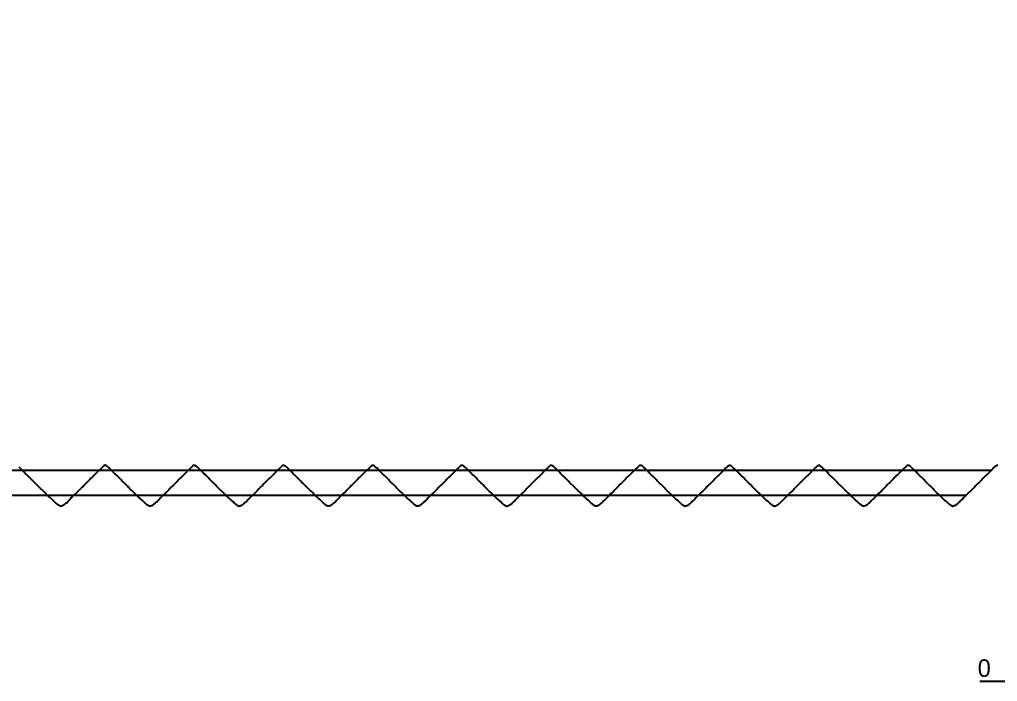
# Model space of a CAD drawing. Header units: millimetres. Extents: x -3.81 to 3.37, y -2.03 to 3.33.
# Drawn here: x 0.976 to 2.367, y -0.269 to 0.672 of the extents above; entities that cross this region are included whole.
import ezdxf

# ---------------------------------------------------------------- set-up
doc = ezdxf.new("R2010")
doc.units = ezdxf.units.MM
doc.dimstyles.new('ISO-25', dxfattribs={"dimtxt": 2.5, "dimasz": 2.5, "dimexe": 1.25, "dimexo": 0.625, "dimtad": 1, "dimtxsty": 'Standard', "dimcen": 2.5, "dimadec": 0, "dimazin": 0, "dimtfac": 1, "dimtmove": 0, "dimatfit": 3, "dimfxl": 0, "dimarcsym": 0})

# ---------------------------------------------------------------- blocks, each defined once
blk = doc.blocks.new('*D260')
at = {"color": 0, "lineweight": -2}
for p, q in [((2.4992, 0.1346), (2.4992, 0.6721)), ((2.4936, 0.0515), (2.4992, 0.1346)), ((2.4936, -0.036), (2.4936, 0.0515))]:
    blk.add_line(p, q, dxfattribs=at)
at = {"layer": 'Defpoints', "color": 0}
for p in [(2.4992, 0.2346), (-2.7095, -0.0485), (2.4936, -0.0485)]:
    blk.add_point(p, dxfattribs=at)
at = {"color": 0, "insert": (2.4575, 0.4596), "char_height": 0.05, "attachment_point": 5, "rotation": 90}
blk.add_mtext('5,20308186', dxfattribs=at)
blk = doc.blocks.new('*D258')
at = {"color": 0, "lineweight": -2}
for p, q in [((2.4436, -0.0485), (2.4104, -0.2695)), ((2.4873, -0.0485), (2.4436, -0.0485)), ((2.4104, -0.2695), (2.3417, -0.2695))]:
    blk.add_line(p, q, dxfattribs=at)
at = {"layer": 'Defpoints', "color": 0}
for p in [(-2.7095, -0.0485), (2.4936, -0.0485), (2.3604, -0.2695)]:
    blk.add_point(p, dxfattribs=at)
at = {"color": 0, "insert": (2.3479, -0.2507), "char_height": 0.025, "attachment_point": 5}
blk.add_mtext('0', dxfattribs=at)

msp = doc.modelspace()

# ---------------------------------------------------------------- linework, layer by layer
at = {"color": 2}
for p, q in [((-2.57383673, 0.03103358), (2.35795282, 0.03096931)), ((-2.53840181, -0.00425099), (2.32245818, -0.00431435))]:
    msp.add_line(p, q, dxfattribs=at)
at = {"color": 1}
msp.add_lwpolyline([(2.36717753, 0.03787821), (2.36618719, 0.03795703), (2.36519351, 0.03769599), (2.36419822, 0.03697628), (2.36321104, 0.03609459), (2.36222866, 0.03514159), (2.3612349, 0.03420196), (2.36023966, 0.03319377), (2.35925405, 0.03224174), (2.35827006, 0.03127268), (2.35727794, 0.03032393), (2.35628745, 0.02932254), (2.35530186, 0.02825351), (2.35431466, 0.0272717), (2.35332411, 0.02631141), (2.35233366, 0.02533864), (2.35134487, 0.02438413), (2.35035767, 0.02342364), (2.34936716, 0.02243125), (2.34837506, 0.02149618), (2.34739109, 0.02058903), (2.34639907, 0.01961386), (2.34541173, 0.01857369), (2.34442292, 0.01755287), (2.34343087, 0.01655306), (2.34244688, 0.01556106), (2.34145477, 0.01457129), (2.34046588, 0.01363297), (2.33948351, 0.01265158), (2.33849149, 0.01170944), (2.33749777, 0.01069075), (2.33651049, 0.00965343), (2.3355233, 0.00866189), (2.33453609, 0.00756262), (2.33354719, 0.00664953), (2.33255509, 0.00569066), (2.33156629, 0.00465416), (2.3305839, 0.00360545), (2.32959014, 0.00256466), (2.32859969, 0.00157648), (2.3276125, 0.00060193), (2.3266253, -0.00037694), (2.32562993, -0.00138293), (2.3246427, -0.00222395), (2.32366033, -0.00312759), (2.32266992, -0.00411307), (2.32167616, -0.00505772), (2.32069052, -0.00602748), (2.31970013, -0.0070179), (2.31871613, -0.007985), (2.31772077, -0.00895418), (2.31673673, -0.01005302), (2.31574955, -0.01099068), (2.31475913, -0.01201432), (2.31376376, -0.0130906), (2.31277971, -0.01436074), (2.31179736, -0.01504221), (2.31080534, -0.01595759), (2.30981646, -0.01669216), (2.30882758, -0.01752759), (2.30783558, -0.01836046), (2.30685161, -0.01915054), (2.30586434, -0.01969478), (2.30487715, -0.01984647), (2.30388997, -0.02013779), (2.3028996, -0.0203971), (2.30191879, -0.01998928), (2.30093005, -0.01928603), (2.29994458, -0.01864172), (2.29895427, -0.01800188), (2.29796705, -0.01719578), (2.29698479, -0.01638186), (2.29599287, -0.01543821), (2.2950058, -0.01445038), (2.29401382, -0.01349718), (2.29302344, -0.01266045), (2.2910493, -0.01088581), (2.29005571, -0.00996286), (2.28907016, -0.00903694), (2.28807989, -0.00808321), (2.28709442, -0.00717729), (2.28610078, -0.0063112), (2.2851137, -0.00548006), (2.28412661, -0.00444186), (2.28313954, -0.00347353), (2.28215073, -0.00245773), (2.2811588, -0.00146715), (2.28017335, -0.00051179), (2.27918145, 0.00035893), (2.27819425, 0.00137265), (2.27720553, 0.00238694), (2.27621848, 0.00333229), (2.2752298, 0.00430939), (2.27423938, 0.00526247), (2.27324745, 0.00624784), (2.27226039, 0.00719604), (2.27127654, 0.00824251), (2.27028451, 0.00923842), (2.26929901, 0.0102373), (2.26830874, 0.01122155), (2.26732007, 0.01221097), (2.26633125, 0.0131574), (2.26533932, 0.01410233), (2.26435226, 0.01508263), (2.2633668, 0.01611137), (2.26237799, 0.01714618), (2.26138611, 0.01818148), (2.2603958, 0.01920578), (2.25940712, 0.02016963), (2.25841831, 0.02110969), (2.25742963, 0.02209618), (2.25644254, 0.02306061), (2.25545064, 0.02396923), (2.25447146, 0.02482926), (2.25347796, 0.02582493), (2.25249084, 0.02696526), (2.2515006, 0.02803784), (2.25051821, 0.02891896), (2.24951986, 0.02995245), (2.24852959, 0.03093955), (2.24754573, 0.03195091), (2.24655531, 0.03284701), (2.24556502, 0.03380669), (2.24457792, 0.03467287), (2.24359085, 0.0356332), (2.24259886, 0.0365745), (2.2416037, 0.03721595), (2.24061818, 0.03774821), (2.23962784, 0.0379458), (2.23863093, 0.03782377), (2.23763412, 0.03726161), (2.23664851, 0.0364163), (2.2356597, 0.03549698), (2.23467237, 0.03452773), (2.23367874, 0.03358091), (2.23269312, 0.0325784), (2.23170431, 0.03161212), (2.23071216, 0.03066854), (2.22972174, 0.02969307), (2.22873772, 0.02862034), (2.22775213, 0.02760361), (2.22676001, 0.02664474), (2.22576791, 0.02567278), (2.22478073, 0.024761), (2.22379353, 0.023742), (2.22280298, 0.02280491), (2.22181417, 0.02184906), (2.22082695, 0.02092967), (2.21983814, 0.01997489), (2.21884442, 0.01891143), (2.21785392, 0.0179073), (2.21686834, 0.01693538), (2.21588274, 0.01592491), (2.21489223, 0.01494684), (2.21390174, 0.01397311), (2.21291455, 0.01297171), (2.21192896, 0.01208198), (2.21093524, 0.01106437), (2.20994639, 0.01002961), (2.20895755, 0.00901825), (2.2079687, 0.00792111), (2.20698301, 0.00698159), (2.2059926, 0.00603593), (2.20500055, 0.00503578), (2.20302444, 0.00291812), (2.20203398, 0.00193705), (2.20104997, 0.00094002), (2.20006276, -0.00006296), (2.19907065, -0.00098335), (2.19807856, -0.00190908), (2.19709298, -0.00278432), (2.19610578, -0.00377819), (2.19511523, -0.00472921), (2.19412321, -0.00569912), (2.19313759, -0.00667112), (2.19215039, -0.00765803), (2.19115824, -0.00858828), (2.19017099, -0.00971976), (2.1891838, -0.0106395), (2.18819499, -0.01169191), (2.18720284, -0.01267782), (2.18621396, -0.01407322), (2.1852284, -0.01473962), (2.1842412, -0.01567141), (2.18325231, -0.01646624), (2.18225862, -0.01722175), (2.18127144, -0.01804933), (2.18028746, -0.01891736), (2.17930179, -0.01954989), (2.17831135, -0.01977926), (2.17732261, -0.02001952), (2.17633385, -0.02026735), (2.17535622, -0.0201749), (2.17436909, -0.01951591), (2.1733804, -0.01886102), (2.17239491, -0.01825718), (2.17140127, -0.01749008), (2.17041579, -0.01669116), (2.16942708, -0.01576863), (2.16844322, -0.01478026), (2.1674496, -0.01379373), (2.16645605, -0.01296213), (2.16546899, -0.01207572), (2.16448352, -0.01118696), (2.16349313, -0.01028598), (2.16250437, -0.00937621), (2.16151892, -0.00840135), (2.16053024, -0.00749242), (2.15953821, -0.00661949), (2.15854788, -0.00577576), (2.15756243, -0.00480117), (2.15657696, -0.00379754), (2.15558494, -0.00279074), (2.15459622, -0.00180375), (2.15360756, -0.00084712), (2.15262048, 0.00009305), (2.15163332, 0.00102531), (2.15064135, 0.0020065), (2.14965429, 0.00301369), (2.1486624, 0.00396758), (2.1476768, 0.00492996), (2.14668648, 0.00592579), (2.14569621, 0.00687748), (2.14471235, 0.00788749), (2.14372033, 0.00888108), (2.14273161, 0.00988834), (2.14174295, 0.01086513), (2.14075588, 0.01188797), (2.13976386, 0.01284185), (2.13877674, 0.01376739), (2.13778808, 0.01476071), (2.13680261, 0.0157375), (2.13581224, 0.01678671), (2.13482353, 0.01781561), (2.13383483, 0.01886289), (2.13284776, 0.01983184), (2.13185413, 0.02076865), (2.13086705, 0.02173667), (2.12987514, 0.0227247), (2.12888967, 0.02365294), (2.12789928, 0.02451347), (2.12690892, 0.02547856), (2.1259299, 0.02656543), (2.12493963, 0.0276652), (2.12394439, 0.02860541), (2.12295567, 0.02959151), (2.12196862, 0.03060867), (2.12098315, 0.03157847), (2.11998635, 0.03252463), (2.11899763, 0.03345793), (2.11801053, 0.03436871), (2.11702506, 0.03526593), (2.1150427, 0.03700924), (2.1140524, 0.0375388), (2.11306046, 0.03788969), (2.11206838, 0.0378765), (2.11107475, 0.03747915), (2.11008115, 0.03669382), (2.10909556, 0.03580205), (2.10810019, 0.03483847), (2.10711621, 0.03391278), (2.10612416, 0.03289378), (2.10513856, 0.03194151), (2.10414806, 0.03098365), (2.1031576, 0.03000524), (2.10216877, 0.02899122), (2.10118477, 0.02792254), (2.10019583, 0.02697947), (2.09920381, 0.02601531), (2.09821659, 0.0250717), (2.0972326, 0.02407464), (2.09623884, 0.02311226), (2.09524839, 0.02215188), (2.09426281, 0.02122959), (2.093274, 0.02030178), (2.09228349, 0.01927548), (2.09128982, 0.01824454), (2.09030581, 0.01725299), (2.0893186, 0.01623391), (2.08832645, 0.01525434), (2.08733764, 0.01428203), (2.0863472, 0.01330849), (2.08536482, 0.01237604), (2.08437106, 0.01140574), (2.0833806, 0.01036507), (2.08239502, 0.00934614), (2.08140785, 0.00831763), (2.08041887, 0.00728542), (2.07942685, 0.00634579), (2.07843641, 0.00536633), (2.0774476, 0.00431987), (2.07646026, 0.00328058), (2.07547145, 0.00227533), (2.074481, 0.00120364), (2.07349059, 0.00025914), (2.07250169, -0.00070042), (2.07151923, -0.0016158), (2.07053045, -0.00248108), (2.06953843, -0.00343481), (2.06854949, -0.00440263), (2.06756068, -0.00536961), (2.06657185, -0.00633574), (2.06558143, -0.00733466), (2.06459414, -0.00827765), (2.06359882, -0.00936147), (2.06261645, -0.01034818), (2.06162764, -0.01135823), (2.06063869, -0.01239434), (2.05964344, -0.01361076), (2.05866746, -0.01454019), (2.05767546, -0.01533691), (2.05668495, -0.01621764), (2.05569608, -0.0169433), (2.05470569, -0.01777231), (2.05371528, -0.01868483), (2.05272957, -0.01937931), (2.05174723, -0.01972594), (2.05075845, -0.01991059), (2.0497729, -0.0201824), (2.04879048, -0.02035731), (2.0478033, -0.01974753), (2.04681462, -0.0190829), (2.04582271, -0.01845099), (2.04483548, -0.01774171), (2.0438484, -0.01692923), (2.04286451, -0.01605842), (2.04187422, -0.01511203), (2.04088702, -0.01410283), (2.03989512, -0.01323172), (2.03890963, -0.01236729), (2.03792094, -0.0114533), (2.03692891, -0.01056623), (2.03594184, -0.00965607), (2.03495474, -0.0087366), (2.03396445, -0.00777696), (2.03297407, -0.00687877), (2.0319837, -0.00602071), (2.03099824, -0.005137), (2.03001278, -0.00410919), (2.02902236, -0.00310891), (2.02704017, -0.00113679), (2.0260563, -0.00020515), (2.02506913, 0.00070609), (2.02407721, 0.00171517), (2.02308851, 0.00270822), (2.02209822, 0.00367574), (2.02111101, 0.00461159), (2.02011912, 0.00560433), (2.01913203, 0.00655791), (2.01814977, 0.00752864), (2.01715297, 0.00854077), (2.01616583, 0.00958929), (2.01518037, 0.01055148), (2.0141917, 0.01155557), (2.01320289, 0.01252831), (2.01221099, 0.01347787), (2.0112239, 0.01445366), (2.01023522, 0.01541322), (2.00924806, 0.01645814), (2.00825774, 0.01749878), (2.00726904, 0.01852601), (2.00627715, 0.01951509), (2.00529155, 0.02046021), (2.00430127, 0.02145511), (2.00331096, 0.02242205), (2.00232228, 0.02336767), (2.0013335, 0.02423952), (2.00034474, 0.02516525), (1.99935768, 0.02617387), (1.99837384, 0.02732172), (1.997377, 0.02834031), (1.99639313, 0.02928759), (1.99540443, 0.0302704), (1.99441575, 0.03122051), (1.99342213, 0.03224473), (1.99243501, 0.03317111), (1.99144635, 0.03412017), (1.99046248, 0.03499074), (1.98947049, 0.03594034), (1.98847695, 0.03682382), (1.98748983, 0.03735079), (1.9864979, 0.03782655), (1.985501, 0.0379249), (1.98450899, 0.0376875), (1.98351861, 0.03699507), (1.98252981, 0.03611495), (1.98154087, 0.03515891), (1.98054885, 0.03421997), (1.97956002, 0.03323692), (1.97857603, 0.03228242), (1.97758231, 0.03130691), (1.97659025, 0.03035484), (1.97560624, 0.02935542), (1.97461742, 0.0282889), (1.97362848, 0.02731123), (1.97264128, 0.02634881), (1.97165245, 0.02537855), (1.97066364, 0.02441331), (1.96967474, 0.02344486), (1.96868585, 0.02246089), (1.96769706, 0.02152886), (1.96670826, 0.02061793), (1.96571932, 0.01964234), (1.96472729, 0.01859753), (1.96374327, 0.01758077), (1.96275125, 0.01657698), (1.96176235, 0.01558339), (1.96077025, 0.01459424), (1.95978628, 0.01365511), (1.95880068, 0.01267037), (1.95780692, 0.01173135), (1.9568149, 0.01072425), (1.95582928, 0.00969809), (1.95484207, 0.00869832), (1.95384995, 0.00758987), (1.95286588, 0.00667947), (1.95187388, 0.00570925), (1.95088828, 0.00467441), (1.94989451, 0.00362284), (1.9489057, 0.00258445), (1.94792008, 0.00160144), (1.94693127, 0.00062682), (1.94593755, -0.00035831), (1.9449471, -0.00136473), (1.94396309, -0.00219857), (1.94297589, -0.00310506), (1.94198535, -0.00408714), (1.9409949, -0.00503175), (1.9390189, -0.00699781), (1.93803, -0.00796938), (1.9370395, -0.00893817), (1.9360491, -0.01003505), (1.93506672, -0.01097422), (1.93407777, -0.0119933), (1.93307932, -0.0130724), (1.93210011, -0.01432922), (1.93110971, -0.01501261), (1.93012398, -0.01593629), (1.92913198, -0.01668087), (1.92814316, -0.01750938), (1.92715596, -0.01834446), (1.92616864, -0.01913492), (1.92517986, -0.01968036), (1.92419751, -0.01983252), (1.92320553, -0.02012511), (1.92221186, -0.02037704), (1.92123431, -0.01997533), (1.92025045, -0.01927038), (1.91926335, -0.01862406), (1.91827452, -0.01799152), (1.91728418, -0.01719179), (1.91630033, -0.01636926), (1.91531004, -0.01543519), (1.91432123, -0.01444013), (1.9133293, -0.01348234), (1.91234223, -0.01265252), (1.91135194, -0.01177557), (1.91036152, -0.01086722), (1.90937441, -0.00995509), (1.90838734, -0.0090321), (1.90740188, -0.00807965), (1.90641146, -0.00716971), (1.90541952, -0.00630177), (1.90442924, -0.00547484), (1.9034486, -0.00442976), (1.90245657, -0.00346278), (1.90146629, -0.00244628), (1.90047759, -0.00145833), (1.89949373, -0.00051074), (1.89849852, 0.00036362), (1.89751141, 0.00136409), (1.89652432, 0.00236444), (1.89553885, 0.00332114), (1.89454683, 0.00430624), (1.8935549, 0.00526592), (1.89256624, 0.00624398), (1.89157916, 0.00719432), (1.89059036, 0.00824067), (1.88960164, 0.00923229), (1.88861459, 0.01023855), (1.88762751, 0.01122326), (1.8866387, 0.0122145), (1.8856452, 0.01315483), (1.88465971, 0.01410357), (1.88367104, 0.01508546), (1.88267745, 0.01612475), (1.88169355, 0.01715928), (1.88070486, 0.01818891), (1.87971618, 0.01921383), (1.87872576, 0.02016984), (1.87773708, 0.02110727), (1.87674838, 0.02209152), (1.8757597, 0.02305927), (1.87476771, 0.02396395), (1.87378698, 0.02481339), (1.87279832, 0.025802), (1.87181126, 0.02695515), (1.87081603, 0.02804727), (1.86983216, 0.02893364), (1.86884025, 0.0299569), (1.86784997, 0.03094621), (1.8668612, 0.03194984), (1.86587083, 0.03285792), (1.86488538, 0.03380481), (1.86389669, 0.03467631), (1.86290631, 0.03563062), (1.86191438, 0.03655875), (1.86092084, 0.03716815), (1.85993695, 0.03770659), (1.85893849, 0.03792248), (1.85794805, 0.03781872), (1.85695447, 0.03728043), (1.85596567, 0.03643694), (1.85497513, 0.03551692), (1.85398953, 0.03455029), (1.85299588, 0.03359989), (1.85201028, 0.03259201), (1.85002768, 0.0306825), (1.84904049, 0.02970138), (1.84805489, 0.02863043), (1.84706599, 0.02762251), (1.84607714, 0.02666839), (1.84508831, 0.02569674), (1.84410271, 0.02477511), (1.84310899, 0.02375692), (1.8421169, 0.02281976), (1.84113292, 0.0218605), (1.84014733, 0.02094694), (1.83915357, 0.01999259), (1.8381599, 0.01893327), (1.83717596, 0.01792581), (1.83618872, 0.0169469), (1.83519817, 0.01593716), (1.83420776, 0.01496404), (1.83322374, 0.01399343), (1.83223172, 0.0129616), (1.831246, 0.01208682), (1.83025237, 0.01107234), (1.82926353, 0.01003251), (1.82827633, 0.00902436), (1.82728742, 0.0079341), (1.82629696, 0.00699056), (1.82530974, 0.00604591), (1.82432093, 0.00504255), (1.82333038, 0.00397916), (1.82233835, 0.00292945), (1.82135594, 0.00195046), (1.82037035, 0.00095594), (1.81937823, -0.00005109), (1.81838613, -0.00096998), (1.81739895, -0.00188647), (1.81641497, -0.00276307), (1.81542281, -0.00376238), (1.81443079, -0.00470317), (1.81344357, -0.00567042), (1.81245476, -0.00664458), (1.81146421, -0.00763322), (1.81047216, -0.00856015), (1.80948817, -0.0096912), (1.80850418, -0.0106189), (1.80750881, -0.0117026), (1.80651996, -0.01266877), (1.80553757, -0.01410136), (1.80454717, -0.01473042), (1.80355506, -0.01565923), (1.80256783, -0.01646225), (1.8015758, -0.01721567), (1.80059182, -0.01803704), (1.7996045, -0.01890695), (1.7986141, -0.01954103), (1.79763014, -0.01977426), (1.79664138, -0.02001182), (1.79565088, -0.02025668), (1.79467335, -0.0201657), (1.79368948, -0.01951795), (1.79269592, -0.01885282), (1.79170873, -0.01825482), (1.79071843, -0.01749135), (1.78973454, -0.01669991), (1.78874582, -0.01577395), (1.78775548, -0.01479149), (1.78676516, -0.01379708), (1.78577645, -0.01296645), (1.78478937, -0.0120754), (1.78379734, -0.01118582), (1.78280865, -0.01028713), (1.78182477, -0.00937519), (1.7808393, -0.00840049), (1.7798441, -0.0074831), (1.77885534, -0.0066201), (1.77786666, -0.00578089), (1.7768828, -0.00480985), (1.77588757, -0.00380181), (1.77490371, -0.00279698), (1.77391501, -0.00181702), (1.77292954, -0.00086071), (1.77193595, 0.00007283), (1.7709504, 0.00099407), (1.76996013, 0.00197878), (1.76897146, 0.00298922), (1.76797943, 0.00395782), (1.76699232, 0.00492182), (1.76600366, 0.00591209), (1.76501659, 0.0068625), (1.76402782, 0.00786513), (1.76204879, 0.0098775), (1.76106172, 0.01086097), (1.76007131, 0.01187647), (1.75908102, 0.01283634), (1.75809392, 0.01375651), (1.75710685, 0.01476369), (1.75611487, 0.015743), (1.75512776, 0.01678804), (1.75414067, 0.01782052), (1.753152, 0.01886336), (1.75215997, 0.01982752), (1.75116965, 0.02076642), (1.75018419, 0.02172753), (1.74919712, 0.02271212), (1.74820513, 0.02364067), (1.74721641, 0.02450935), (1.74623092, 0.02546065), (1.74524707, 0.02655297), (1.74425348, 0.02765865), (1.74325995, 0.02860786), (1.74227446, 0.02959222), (1.74128739, 0.03060972), (1.74030022, 0.03156701), (1.73930665, 0.03253086), (1.73831473, 0.0334589), (1.7373293, 0.03436787), (1.73633887, 0.03526556), (1.7353502, 0.03622875), (1.73435827, 0.03699072), (1.73337277, 0.03752031), (1.73237432, 0.0378851), (1.73138068, 0.03789204), (1.73039032, 0.03751898), (1.72940313, 0.0367357), (1.72841099, 0.03583817), (1.72742218, 0.03487927), (1.72643174, 0.03394705), (1.72544454, 0.03291468), (1.72445403, 0.03196346), (1.72346358, 0.03100668), (1.72247475, 0.03003449), (1.72148754, 0.02902425), (1.72049863, 0.02795701), (1.71951139, 0.02701262), (1.71852096, 0.02605221), (1.71753376, 0.02510215), (1.71654646, 0.02409956), (1.71555757, 0.02313517), (1.71456714, 0.02218426), (1.71357998, 0.02126379), (1.71259104, 0.02033261), (1.7115958, 0.01931392), (1.71061179, 0.01827989), (1.70962297, 0.01728228), (1.70863568, 0.01625609), (1.70764679, 0.01528336), (1.7066596, 0.0143053), (1.70566758, 0.01332974), (1.70467704, 0.01239478), (1.70368984, 0.01143468), (1.70269939, 0.01039895), (1.70171062, 0.00937898), (1.70072489, 0.00835144), (1.69973443, 0.00731884), (1.6987456, 0.00637608), (1.6977584, 0.00540103), (1.69676624, 0.00434247), (1.69577739, 0.00330671), (1.6947902, 0.00229782), (1.69380299, 0.0012359), (1.69281084, 0.00029534), (1.69182039, -0.00066951), (1.69083642, -0.00158388), (1.68985083, -0.00244178), (1.6888539, -0.00338501), (1.68786822, -0.00436369), (1.68688104, -0.00532545), (1.68589062, -0.00629486), (1.68490011, -0.00729081), (1.68390966, -0.00824404), (1.68291601, -0.00930742), (1.68193683, -0.01031472), (1.68094467, -0.01133126), (1.67995586, -0.01238232), (1.6789622, -0.01356957), (1.67798463, -0.01451596), (1.67698771, -0.01532535), (1.67599887, -0.01622134), (1.67402768, -0.0177662), (1.67303393, -0.01866431), (1.6720451, -0.01936802), (1.67106598, -0.01973231), (1.67007722, -0.01991664), (1.66908998, -0.02018602), (1.66810757, -0.02038361), (1.6671237, -0.01978224), (1.66613339, -0.019109), (1.66514295, -0.01847006), (1.66415421, -0.01777936), (1.66316715, -0.01696498), (1.66218328, -0.01609209), (1.66118969, -0.01515474), (1.66020097, -0.01414233), (1.65921226, -0.01327087), (1.65822679, -0.01242614), (1.65723316, -0.01149226), (1.65624768, -0.010604), (1.65526058, -0.0096977), (1.65427672, -0.00877127), (1.65328313, -0.00782094), (1.65229119, -0.00691085), (1.65130248, -0.00605453), (1.65032022, -0.00517944), (1.6493282, -0.00414946), (1.64833792, -0.00315927), (1.64735243, -0.00216077), (1.64636054, -0.00117881), (1.64537177, -0.00024323), (1.64438465, 0.00067092), (1.64339916, 0.00167378), (1.64240727, 0.00267085), (1.64141686, 0.00364856), (1.64042496, 0.00459619), (1.63944112, 0.00556989), (1.63845401, 0.00651744), (1.63746202, 0.00749987), (1.6364701, 0.00851749), (1.63548461, 0.00956423), (1.63449754, 0.01052229), (1.63350873, 0.01152897), (1.63251684, 0.0124987), (1.63152974, 0.01344374), (1.63054267, 0.01443011), (1.62954904, 0.0153799), (1.62856354, 0.01643193), (1.62757648, 0.01746905), (1.62658942, 0.01850478), (1.62559418, 0.01949749), (1.62460711, 0.0204326), (1.62362001, 0.02141758), (1.62263294, 0.02238699), (1.62163935, 0.02333559), (1.62065062, 0.02421871), (1.6196683, 0.02513116), (1.61868127, 0.02613545), (1.61768926, 0.02728674), (1.61669737, 0.02831371), (1.61571028, 0.02926914), (1.6147216, 0.03023515), (1.61373122, 0.03119174), (1.6127409, 0.03221086), (1.6117538, 0.03313447), (1.61076512, 0.03409237), (1.6097779, 0.03496607), (1.60878601, 0.03592993), (1.60779891, 0.03683128), (1.60680699, 0.03736602), (1.60581172, 0.0378517), (1.60481656, 0.03795972), (1.60382939, 0.03773232), (1.60283739, 0.03705224), (1.60184845, 0.03617155), (1.60085479, 0.03521218), (1.59986921, 0.03428723), (1.5988804, 0.03330379), (1.59788989, 0.03233299), (1.59690261, 0.03135945), (1.59591382, 0.03040552), (1.59492341, 0.02940892), (1.59393289, 0.02834816), (1.59294561, 0.02736137), (1.59195842, 0.02639957), (1.59097283, 0.02542993), (1.58997911, 0.02447284), (1.58899022, 0.0235008), (1.58800304, 0.02251065), (1.58602212, 0.0206675), (1.58503167, 0.01969631), (1.58404769, 0.0186561), (1.58305884, 0.01762585), (1.58206833, 0.01663643), (1.58107948, 0.01563539), (1.58008904, 0.0146569), (1.57910505, 0.01370194), (1.5781129, 0.01271294), (1.57712245, 0.01177814), (1.57613526, 0.01076921), (1.57514644, 0.00973217), (1.57415911, 0.0087346), (1.57316543, 0.00764349), (1.57218307, 0.00672653), (1.57119266, 0.00576596), (1.5702005, 0.00472745), (1.56921168, 0.00367681), (1.56822445, 0.00262575), (1.56724046, 0.00164209), (1.5662467, 0.00067132), (1.56525786, -0.00031018), (1.56426746, -0.00128836), (1.56328347, -0.00214904), (1.56229297, -0.00304638), (1.56130408, -0.00402371), (1.56031529, -0.00495712), (1.55932488, -0.005937), (1.55833598, -0.00692959), (1.55734548, -0.00790533), (1.55635669, -0.00886092), (1.55537269, -0.00997355), (1.55438058, -0.01092681), (1.55339012, -0.01195223), (1.55240129, -0.01299615), (1.55141888, -0.0142917), (1.55042518, -0.01499476), (1.5494363, -0.01591678), (1.54845073, -0.01665267), (1.54746193, -0.01748875), (1.54647461, -0.01830413), (1.54548416, -0.01911108), (1.54449701, -0.01966718), (1.54351146, -0.01981377), (1.54252096, -0.02010259), (1.54152899, -0.02034497), (1.5405531, -0.01999811), (1.53956922, -0.01930841), (1.53857717, -0.01864942), (1.53758843, -0.01802345), (1.53660297, -0.01722565), (1.53561589, -0.01640401), (1.53462707, -0.01548133), (1.53363839, -0.01449234), (1.53264808, -0.01354054), (1.53165939, -0.01273068), (1.53067058, -0.01183508), (1.5296835, -0.0109199), (1.52869801, -0.01001367), (1.52770772, -0.00907972), (1.52671891, -0.00812745), (1.52572701, -0.00721879), (1.5247383, -0.00634853), (1.52375122, -0.00551303), (1.52276081, -0.00448216), (1.5217737, -0.00350182), (1.52078504, -0.00248926), (1.51979957, -0.00150702), (1.51880915, -0.00055511), (1.51781722, 0.00033246), (1.51683177, 0.00133714), (1.5158447, 0.00234371), (1.51485271, 0.00330358), (1.51386235, 0.00426971), (1.51287368, 0.0052234), (1.51188501, 0.0062039), (1.51089784, 0.00715837), (1.50990909, 0.00819333), (1.50892043, 0.00919159), (1.50793335, 0.01019951), (1.50694619, 0.01118434), (1.50595265, 0.01217484), (1.50496395, 0.01313313), (1.50397848, 0.01406763), (1.50298811, 0.01505855), (1.50199939, 0.01608733), (1.50100909, 0.01711507), (1.50002362, 0.01813941), (1.49804132, 0.02014173), (1.49705422, 0.0210748), (1.49607197, 0.02205982), (1.49507673, 0.02303348), (1.4940864, 0.023929), (1.49310094, 0.02476644), (1.49211227, 0.02577575), (1.49112668, 0.02690441), (1.4901348, 0.02800758), (1.4891493, 0.02886819), (1.48815902, 0.02991025), (1.48716539, 0.03090408), (1.48617667, 0.03190814), (1.48518961, 0.03281227), (1.48420414, 0.03376268), (1.48321376, 0.03463932), (1.48222343, 0.03559193), (1.48123955, 0.03652485), (1.48024282, 0.03717132), (1.47925562, 0.03770548), (1.47825718, 0.03793713), (1.47726684, 0.03784256), (1.47627645, 0.03731617), (1.47528271, 0.03648461), (1.47429226, 0.03556143), (1.47330828, 0.03459356), (1.47231787, 0.03366204), (1.47132732, 0.03265173), (1.47033687, 0.03168359), (1.46934968, 0.03073971), (1.46836408, 0.02975473), (1.46737032, 0.02868652), (1.46638311, 0.0276669), (1.46539589, 0.02672132), (1.46440548, 0.0257477), (1.46341814, 0.02482614), (1.46242612, 0.02380463), (1.4614389, 0.0228784), (1.4604517, 0.02192644), (1.45946115, 0.02100188), (1.4584707, 0.02003671), (1.45747708, 0.01898272), (1.4564947, 0.01797375), (1.45550576, 0.01699264), (1.45451691, 0.01598453), (1.45352811, 0.01501349), (1.45254091, 0.01404342), (1.45154715, 0.01302257), (1.45056156, 0.01213426), (1.44957273, 0.01113229), (1.44858552, 0.0100973), (1.44759015, 0.00908919), (1.44659973, 0.00799668), (1.44561732, 0.00705121), (1.44463173, 0.00609679), (1.44363797, 0.00510656), (1.44264751, 0.00405063), (1.44166192, 0.00299725), (1.44067793, 0.00199358), (1.43968738, 0.00098384), (1.43869371, -0.00001226), (1.43770974, -0.00092366), (1.43672254, -0.00184077), (1.4357304, -0.00271675), (1.43473998, -0.00370671), (1.43375276, -0.00465634), (1.43276716, -0.00562371), (1.4317718, -0.00659609), (1.43078616, -0.00758833), (1.42979577, -0.00850981), (1.42880695, -0.00963635), (1.4278164, -0.01057312), (1.42682919, -0.01167011), (1.42584357, -0.01262453), (1.4248563, -0.01406307), (1.42386425, -0.0147131), (1.42287536, -0.0156481), (1.42188498, -0.01645328), (1.42089779, -0.0171928), (1.41990886, -0.01802996), (1.41892006, -0.01888052), (1.41793607, -0.01951317), (1.41695052, -0.01974953), (1.41595845, -0.01998805), (1.41496805, -0.02023256), (1.41399374, -0.02017291), (1.41300825, -0.01954019), (1.4120146, -0.01885609), (1.410042, -0.01750818), (1.4090517, -0.01670863), (1.40806293, -0.01578236), (1.40707578, -0.01481728), (1.40608551, -0.01382662), (1.40509682, -0.01300518), (1.40410961, -0.01215337), (1.40311768, -0.01122386), (1.40213061, -0.01032266), (1.40114354, -0.00940705), (1.40015637, -0.00842732), (1.399166, -0.00751808), (1.39817412, -0.00665199), (1.39719025, -0.00581301), (1.39619662, -0.00484097), (1.39520955, -0.00382865), (1.39422246, -0.00282505), (1.3932402, -0.00184745), (1.39224176, -0.00088665), (1.39125304, 0.00004974), (1.39026919, 0.00097593), (1.38928051, 0.00197064), (1.38828849, 0.00298853), (1.38729981, 0.00394311), (1.38631592, 0.00488418), (1.38532082, 0.00589001), (1.38433366, 0.00684649), (1.38334169, 0.00783934), (1.38235624, 0.00883259), (1.38137078, 0.00986094), (1.38037875, 0.01084832), (1.37939008, 0.01187273), (1.37840459, 0.01281731), (1.37741591, 0.0137496), (1.37642232, 0.01475274), (1.37543356, 0.01572284), (1.37444651, 0.01676537), (1.37346104, 0.01779608), (1.37246907, 0.01884823), (1.37147874, 0.01981239), (1.37049004, 0.0207506), (1.36950618, 0.02171765), (1.36851255, 0.02270344), (1.36752226, 0.02362875), (1.36653837, 0.02449152), (1.36555129, 0.02543992), (1.3645641, 0.02651408), (1.363569, 0.02762876), (1.36258191, 0.02858218), (1.36159644, 0.02956137), (1.36060285, 0.03058636), (1.35961895, 0.03152024), (1.35862704, 0.03249537), (1.35763675, 0.03342736), (1.35664633, 0.03435), (1.35565925, 0.03524742), (1.35467215, 0.03620215), (1.35367864, 0.03701104), (1.35269141, 0.03752554), (1.35169466, 0.03790674), (1.35070429, 0.03792484), (1.34971231, 0.03755909), (1.34871856, 0.03677276), (1.34772815, 0.0358811), (1.34674414, 0.03493123), (1.34575534, 0.0340004), (1.34476482, 0.03296993), (1.34377112, 0.03201577), (1.34278558, 0.0310588), (1.34179834, 0.03008348), (1.34080618, 0.02907285), (1.33981576, 0.02800951), (1.33883175, 0.02706679), (1.33784294, 0.02610263), (1.33685404, 0.02515036), (1.33586359, 0.02415538), (1.33487797, 0.02319358), (1.33388916, 0.02224433), (1.33290022, 0.02132088), (1.33190821, 0.02038875), (1.33091937, 0.01936634), (1.32993056, 0.01832397), (1.32894165, 0.01732505), (1.3279528, 0.01630141), (1.32696558, 0.01534362), (1.32597838, 0.01435826), (1.32498301, 0.01338746), (1.3239926, 0.01244142), (1.32300698, 0.0114868), (1.32102922, 0.00943365), (1.3200372, 0.00839969), (1.31905479, 0.00737208), (1.31806598, 0.00642634), (1.31707544, 0.00545662), (1.31608502, 0.0044027), (1.31509618, 0.00337087), (1.31411379, 0.00235998), (1.31311685, 0.00129219), (1.31213118, 0.00034935), (1.31114239, -0.00062307), (1.31016001, -0.00155753), (1.30916469, -0.00241176), (1.30817424, -0.00335333), (1.30719023, -0.00432845), (1.30620142, -0.00529223), (1.3052077, -0.00625507), (1.30421885, -0.00725059), (1.30323163, -0.00819494), (1.30224281, -0.00923518), (1.30125387, -0.01027215), (1.30026506, -0.01128069), (1.29927943, -0.01234558), (1.2982874, -0.01350525), (1.29730171, -0.01442534), (1.29630801, -0.01528954), (1.29532083, -0.0161912), (1.29433525, -0.01690844), (1.29334311, -0.01774235), (1.29234945, -0.01863328), (1.29136871, -0.01933398), (1.29038636, -0.0196929), (1.28939591, -0.01988082), (1.28840707, -0.02014476), (1.28742796, -0.02036645), (1.28644408, -0.01974898), (1.28545203, -0.01907689), (1.28446012, -0.01844695), (1.28347782, -0.01775131), (1.28249074, -0.01694921), (1.28150353, -0.01608301), (1.28050838, -0.01514387), (1.27952615, -0.01414314), (1.27853425, -0.01326889), (1.27754864, -0.01241748), (1.2765535, -0.01149723), (1.27556964, -0.01061592), (1.27458257, -0.00970101), (1.27359215, -0.00877149), (1.27259861, -0.0078193), (1.27161155, -0.00691494), (1.27062286, -0.00605491), (1.26963565, -0.00518167), (1.26864373, -0.00415138), (1.26766149, -0.00316281), (1.26666799, -0.00215558), (1.26567758, -0.00117227), (1.26469046, -0.00023704), (1.26370822, 0.00068035), (1.26271954, 0.00167533), (1.26172435, 0.0026714), (1.26073238, 0.00363965), (1.25974692, 0.00458261), (1.25875825, 0.00556527), (1.25776787, 0.00652421), (1.25678232, 0.00747401), (1.25578884, 0.00851264), (1.25480338, 0.00955879), (1.25381457, 0.01053586), (1.25282589, 0.0115347), (1.25183723, 0.01250728), (1.25084851, 0.01345391), (1.24985974, 0.01443413), (1.24886938, 0.01538319), (1.24788714, 0.01642553), (1.24689847, 0.01746504), (1.24590805, 0.01850634), (1.24491456, 0.01950256), (1.24392586, 0.02044497), (1.24293718, 0.02142419), (1.2419484, 0.02239979), (1.24095804, 0.02334583), (1.23997098, 0.02423329), (1.23898551, 0.02512966), (1.2379983, 0.02613387), (1.2370112, 0.02727524), (1.23601616, 0.02831835), (1.23503386, 0.02925949), (1.23304834, 0.03119222), (1.23205964, 0.03220535), (1.23107257, 0.03313193), (1.23008375, 0.03409007), (1.22909824, 0.03496242), (1.22810958, 0.03591503), (1.22711929, 0.03680773), (1.22612563, 0.03732613), (1.22513206, 0.03775121), (1.22414173, 0.03784953), (1.22314976, 0.03769973), (1.22215603, 0.03707527), (1.22116401, 0.03621254), (1.22018, 0.03525688), (1.21918959, 0.03432482), (1.2182039, 0.03334223), (1.21721019, 0.03237271), (1.2162214, 0.03141102), (1.21523259, 0.0304532), (1.21424365, 0.02944968), (1.21325163, 0.02839649), (1.21226761, 0.02741001), (1.21128041, 0.02644172), (1.21028826, 0.02546806), (1.20929784, 0.02452816), (1.20831383, 0.02355527), (1.20732341, 0.02255631), (1.20633287, 0.02163703), (1.20534403, 0.02071173), (1.20435684, 0.01974939), (1.20336963, 0.01870265), (1.20237587, 0.01767248), (1.20138702, 0.01668102), (1.20039983, 0.01567742), (1.19941424, 0.01470813), (1.19842048, 0.01374691), (1.19743328, 0.01275621), (1.19644449, 0.0118284), (1.19545885, 0.01081893), (1.19446191, 0.00977297), (1.19347628, 0.00878166), (1.19248744, 0.00770008), (1.19150024, 0.00677752), (1.1905113, 0.00580745), (1.18951927, 0.00478223), (1.18853048, 0.00373233), (1.18754484, 0.0026825), (1.18655754, 0.00169146), (1.18556708, 0.00072487), (1.18457986, -0.00026274), (1.18358944, -0.00124559), (1.18260212, -0.00211454), (1.1816101, -0.00301203), (1.18062609, -0.00398639), (1.17963728, -0.00492223), (1.17864677, -0.00589767), (1.17765632, -0.0068901), (1.17666749, -0.00786534), (1.17567547, -0.00882375), (1.17468812, -0.00993244), (1.17369928, -0.01089219), (1.1727169, -0.01192402), (1.17172488, -0.01294913), (1.17073752, -0.01425052), (1.16974548, -0.01497277), (1.1687583, -0.0158905), (1.16777272, -0.0166381), (1.16677736, -0.01746703), (1.16579174, -0.01827399), (1.16480295, -0.01909377), (1.1638206, -0.01963951), (1.16283175, -0.01979596), (1.16183809, -0.02007859), (1.16085256, -0.02031622), (1.15987187, -0.0199799), (1.15888625, -0.01931141), (1.15789591, -0.0186498), (1.15691043, -0.01802877), (1.15592174, -0.01725356), (1.15493135, -0.01640265), (1.15394584, -0.01549446), (1.15296036, -0.0145004), (1.15197167, -0.01354555), (1.15097804, -0.0127041), (1.14998935, -0.0118348), (1.14900386, -0.01092162), (1.14801839, -0.01002073), (1.1470264, -0.00907198), (1.14505058, -0.00723134), (1.14405868, -0.00636041), (1.14306665, -0.00552545), (1.14208118, -0.00450359), (1.14109092, -0.00350911), (1.14010385, -0.00249288), (1.13911664, -0.00151061), (1.13812949, -0.00056811), (1.13714082, 0.00033069), (1.13615215, 0.00133386), (1.13516334, 0.00233012), (1.13416823, 0.0032954), (1.13318595, 0.00425782), (1.13219406, 0.00522484), (1.13120208, 0.00621392), (1.13021657, 0.00714861), (1.12922627, 0.00819206), (1.12824241, 0.00918975), (1.12725199, 0.01019219), (1.12626492, 0.01118292), (1.12527462, 0.01218312), (1.12428433, 0.0131331), (1.12329877, 0.01407247), (1.12230362, 0.01505617), (1.12131974, 0.01607985), (1.12033268, 0.01711427), (1.11934226, 0.01814216), (1.11835034, 0.0191755), (1.11736492, 0.02013815), (1.11637781, 0.02108056), (1.11538583, 0.02206508), (1.1143939, 0.02303109), (1.11341001, 0.0239265), (1.11242453, 0.0247471), (1.1114309, 0.02576568), (1.11044545, 0.02689708), (1.10945997, 0.02800122), (1.10846968, 0.02888709), (1.10747605, 0.02991938), (1.10648412, 0.03091019), (1.10549707, 0.03189575), (1.10451159, 0.03280645), (1.10352121, 0.03375814), (1.1025341, 0.03463501), (1.10154861, 0.03558526), (1.10055836, 0.03653065), (1.0995615, 0.03723325), (1.09857275, 0.03776818), (1.09758079, 0.03800632), (1.09658722, 0.03789765), (1.09559188, 0.03734341), (1.09460304, 0.03650976), (1.09361265, 0.03559103), (1.09262705, 0.03462135), (1.09163494, 0.03368307), (1.09064445, 0.03266931), (1.08966047, 0.03170573), (1.08867006, 0.03076715), (1.08767955, 0.02978692), (1.08668748, 0.02871658), (1.08570347, 0.02769812), (1.08471306, 0.02674555), (1.08372255, 0.02576335), (1.08273206, 0.02484072), (1.08174808, 0.02382298), (1.08076088, 0.022881), (1.07976716, 0.02194654), (1.07877989, 0.02103275), (1.0777927, 0.02006654), (1.07680067, 0.01901119), (1.07581012, 0.01799099), (1.07482609, 0.017012), (1.07383569, 0.0160096), (1.0728501, 0.01503424), (1.07185638, 0.0140617), (1.07086592, 0.01304899), (1.06988031, 0.01215633), (1.06889471, 0.0111525), (1.06789938, 0.0101257), (1.06691049, 0.00911986), (1.06592651, 0.00803709), (1.0649377, 0.00708228), (1.06395041, 0.00612693), (1.0629567, 0.00513152), (1.0619663, 0.00407945), (1.0609823, 0.00302839), (1.05999179, 0.0020219), (1.05900451, 0.00102321), (1.05703012, -0.00090758), (1.05603797, -0.00181863), (1.05504596, -0.00268588), (1.05406194, -0.00368101), (1.05307314, -0.00463266), (1.05207942, -0.00560384), (1.05109057, -0.00656623), (1.05010334, -0.00755619), (1.04911936, -0.00848234), (1.04812241, -0.00961973), (1.04713514, -0.01055673), (1.04614794, -0.01165685), (1.04516074, -0.01261077), (1.0441686, -0.01402444), (1.04318294, -0.01468115), (1.04219576, -0.01563206), (1.04120535, -0.01644512), (1.04021322, -0.01718726), (1.03922599, -0.018014), (1.03824041, -0.0188568), (1.03725163, -0.01949582), (1.03626438, -0.01973789), (1.03527394, -0.01997425), (1.03429001, -0.02020675), (1.0333077, -0.02008399), (1.03232368, -0.01952913), (1.03133177, -0.01885086), (1.03034625, -0.01825475), (1.02935756, -0.01750531), (1.02836874, -0.01670453), (1.02738162, -0.01578645), (1.02639617, -0.0148209), (1.02540589, -0.01382506), (1.02441225, -0.01299168), (1.02342353, -0.01210639), (1.02243807, -0.01121292), (1.02145099, -0.01030708), (1.02046222, -0.00939564), (1.01947025, -0.00842677), (1.01848479, -0.00751321), (1.0174945, -0.00664437), (1.01650247, -0.00580813), (1.01551857, -0.00484046), (1.0145283, -0.00382651), (1.01354284, -0.0028162), (1.01255085, -0.00183353), (1.0115637, -0.00087741), (1.01057664, 0.00006651), (1.00958796, 0.00099529), (1.00859915, 0.00198993), (1.00760726, 0.00299878), (1.00661856, 0.00394571), (1.00563309, 0.00489415), (1.00464111, 0.00589126), (1.00365239, 0.00684932), (1.00266529, 0.00784739), (1.00167983, 0.00884913), (1.00068941, 0.00987416), (0.99969592, 0.01085632), (0.99870883, 0.01188533), (0.99772336, 0.01283339), (0.99672816, 0.01376549), (0.99573944, 0.01476488), (0.99475556, 0.0157222), (0.99376688, 0.01677087), (0.99277808, 0.01780108), (0.9917894, 0.01885149), (0.99079909, 0.01982322), (0.98981363, 0.02076447), (0.98882003, 0.0217396), (0.98782967, 0.0227184), (0.98684422, 0.02363038), (0.98585393, 0.02450053), (0.98486833, 0.02545225), (0.98388126, 0.02652054), (0.98289417, 0.02763433), (0.98190389, 0.02859425), (0.98091351, 0.02957556), (0.97992154, 0.03060055), (0.9789377, 0.03152956), (0.9779442, 0.0325038), (0.97695703, 0.03343818), (0.9759651, 0.03436573), (0.97498121, 0.0352645)], dxfattribs=at)

# ---------------------------------------------------------------- dimensions: what is measured, and where the dimension line sits
at = {"color": 3}
for offset, dtype, override, picture, middle in [((0.0055994487, 0.2831196143), 1, {"dimscale": 0.02, "dimdec": 8}, '*D260', (2.4575240599, 0.4596493308)), ((-0.133155344, -0.2209980152), 0, {"dimscale": 0.01, "dimdec": 2, "dimlfac": 1000}, '*D258', (2.3479359338, -0.2507182986))]:
    dim = msp.add_ordinate_dim(feature_location=(2.4935912778, -0.0484702834), offset=offset, dtype=dtype, origin=(-2.709490582, -0.0484702834), dimstyle='ISO-25', override=override, dxfattribs=at)
    dim.commit()
    dim.dimension.update_dxf_attribs({"geometry": picture, "text_midpoint": middle})

doc.saveas('drawing.dxf')
